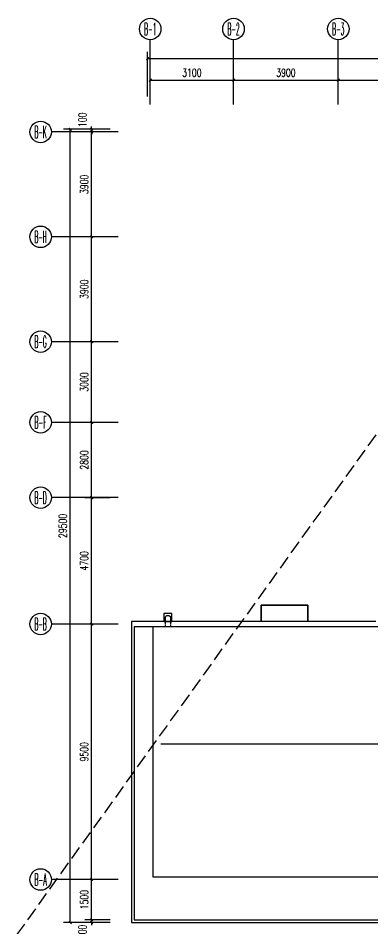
# Model space of a CAD drawing. Extents: x -41969 to 449372, y 65390 to 759577.
# Drawn here: x 410125 to 423323, y 708800 to 742661 of the extents above; entities that cross this region are included whole.
import ezdxf
from ezdxf.enums import TextEntityAlignment as Align

# ---------------------------------------------------------------- set-up
doc = ezdxf.new("R2010")
doc.units = 0
doc.header["$LTSCALE"] = 1000
doc.header["$MEASUREMENT"] = 0
doc.linetypes.add('DASH', pattern=[0.35, 0.25, -0.1])
for name, color, linetype in [('AXIS', 253, 'Continuous'), ('jz', 7, 'Continuous'), ('LINE', 4, 'Continuous'), ('WALL', 7, 'Continuous'), ('WINDOW', 2, 'Continuous'), ('结构柱', 8, 'Continuous')]:
    doc.layers.add(name, color=color, linetype=linetype)
doc.styles.add('_TCH_AXIS', font='COMPLEX', dxfattribs={"bigfont": 'GBCBIG'})
doc.styles.add('_TCH_DIM_T3', font='SIMPLEX', dxfattribs={"width": 0.705882, "bigfont": 'GBCBIG'})
doc.dimstyles.new('_TCH_ARCH&&100', dxfattribs={"dimtxt": 297.5, "dimasz": 100, "dimexe": 250, "dimexo": 300, "dimgap": 126.25, "dimtad": 1, "dimdec": 0, "dimzin": 0, "dimdsep": 46, "dimtxsty": '_TCH_DIM_T3', "dimblk": 'ARCHTICK', "dimcen": 0.09, "dimclrt": 7, "dimazin": 2, "dimtfac": 1, "dimtdec": 0, "dimtix": 1, "dimtmove": 2, "dimatfit": 3, "dimfxl": 0, "dimtolj": 1, "dimtzin": 0, "dimarcsym": 0})

# ---------------------------------------------------------------- blocks, each defined once
blk = doc.blocks.new('A$C48E458F6')
at = {"linetype": 'DASH', "ltscale": 0.2}
for p, q in [((-100, -7), (-100, 187)), ((100, -7), (100, 187))]:
    blk.add_line(p, q, dxfattribs=at)
for p, q in [((-100, -130), (-100, -7)), ((100, -130), (100, -7))]:
    blk.add_line(p, q)
blk.add_lwpolyline([(-150, -7), (150, -7), (150, -300), (-150, -300)], close=True)
blk.add_arc((0, -130), 100, 180, 0)
blk = doc.blocks.new('_ArchTick')
at = {"color": 0, "linetype": 'ByBlock', "const_width": 0.4}
blk.add_lwpolyline([(-0.5, -0.5), (0.5, 0.5)], dxfattribs=at)
blk = doc.blocks.new('*D219')
at = {"layer": 'AXIS', "color": 0, "lineweight": -2}
for p, q in [((415039, 739756), (415039, 740611)), ((418139, 739756), (418139, 740611)), ((415039, 740361), (418139, 740361))]:
    blk.add_line(p, q, dxfattribs=at)
at = {"layer": 'Defpoints', "color": 0}
for p in [(418139, 740361), (415039, 739456), (418139, 739456)]:
    blk.add_point(p, dxfattribs=at)
at = {"layer": 'AXIS', "color": 0, "lineweight": -2, "xscale": 100, "yscale": 100, "zscale": 100, "rotation": 180}
blk.add_blockref('_ArchTick', (415039, 740361), dxfattribs=at)
at = {"layer": 'AXIS', "color": 0, "lineweight": -2, "xscale": 100, "yscale": 100, "zscale": 100}
blk.add_blockref('_ArchTick', (418139, 740361), dxfattribs=at)
at = {"layer": 'AXIS', "color": 7, "insert": (416589, 740636), "char_height": 297.5, "attachment_point": 5, "style": '_TCH_DIM_T3'}
blk.add_mtext('\\A1;3100', dxfattribs=at)
blk = doc.blocks.new('*D220')
at = {"layer": 'AXIS', "color": 0, "lineweight": -2}
for p, q in [((418139, 739756), (418139, 740611)), ((422039, 739756), (422039, 740611)), ((418139, 740361), (422039, 740361))]:
    blk.add_line(p, q, dxfattribs=at)
at = {"layer": 'Defpoints', "color": 0}
for p in [(422039, 740361), (418139, 739456), (422039, 739456)]:
    blk.add_point(p, dxfattribs=at)
at = {"layer": 'AXIS', "color": 0, "lineweight": -2, "xscale": 100, "yscale": 100, "zscale": 100, "rotation": 180}
blk.add_blockref('_ArchTick', (418139, 740361), dxfattribs=at)
at = {"layer": 'AXIS', "color": 0, "lineweight": -2, "xscale": 100, "yscale": 100, "zscale": 100}
blk.add_blockref('_ArchTick', (422039, 740361), dxfattribs=at)
at = {"layer": 'AXIS', "color": 7, "insert": (420089, 740636), "char_height": 297.5, "attachment_point": 5, "style": '_TCH_DIM_T3'}
blk.add_mtext('\\A1;3900', dxfattribs=at)
blk = doc.blocks.new('*D221')
at = {"layer": 'AXIS', "color": 0, "lineweight": -2}
for p, q in [((422039, 739756), (422039, 740611)), ((425939, 739756), (425939, 740611)), ((422039, 740361), (425939, 740361))]:
    blk.add_line(p, q, dxfattribs=at)
at = {"layer": 'Defpoints', "color": 0}
for p in [(425939, 740361), (422039, 739456), (425939, 739456)]:
    blk.add_point(p, dxfattribs=at)
at = {"layer": 'AXIS', "color": 0, "lineweight": -2, "xscale": 100, "yscale": 100, "zscale": 100, "rotation": 180}
blk.add_blockref('_ArchTick', (422039, 740361), dxfattribs=at)
at = {"layer": 'AXIS', "color": 0, "lineweight": -2, "xscale": 100, "yscale": 100, "zscale": 100}
blk.add_blockref('_ArchTick', (425939, 740361), dxfattribs=at)
at = {"layer": 'AXIS', "color": 7, "insert": (423989, 740636), "char_height": 297.5, "attachment_point": 5, "style": '_TCH_DIM_T3'}
blk.add_mtext('\\A1;3900', dxfattribs=at)
blk = doc.blocks.new('*D229')
at = {"layer": 'AXIS', "color": 0, "lineweight": -2}
for p, q in [((414939, 739756), (414939, 741411)), ((444839, 739756), (444839, 741411)), ((414939, 741161), (444839, 741161))]:
    blk.add_line(p, q, dxfattribs=at)
at = {"layer": 'Defpoints', "color": 0}
for p in [(444839, 741161), (414939, 739456), (444839, 739456)]:
    blk.add_point(p, dxfattribs=at)
at = {"layer": 'AXIS', "color": 0, "lineweight": -2, "xscale": 100, "yscale": 100, "zscale": 100, "rotation": 180}
blk.add_blockref('_ArchTick', (414939, 741161), dxfattribs=at)
at = {"layer": 'AXIS', "color": 0, "lineweight": -2, "xscale": 100, "yscale": 100, "zscale": 100}
blk.add_blockref('_ArchTick', (444839, 741161), dxfattribs=at)
at = {"layer": 'AXIS', "color": 7, "insert": (429889, 741436), "char_height": 297.5, "attachment_point": 5, "style": '_TCH_DIM_T3'}
blk.add_mtext('\\A1;29900', dxfattribs=at)
blk = doc.blocks.new('*D230')
at = {"layer": 'AXIS', "color": 0, "lineweight": -2}
for p, q in [((413549, 709132), (412609, 709132)), ((412859, 709132), (412859, 709232)), ((412859, 709032), (412859, 709132)), ((413549, 709032), (412609, 709032)), ((412859, 709032), (412859, 708932))]:
    blk.add_line(p, q, dxfattribs=at)
at = {"layer": 'Defpoints', "color": 0}
for p in [(412859, 709132), (413849, 709132), (413849, 709032)]:
    blk.add_point(p, dxfattribs=at)
at = {"layer": 'AXIS', "color": 0, "lineweight": -2, "xscale": 100, "yscale": 100, "zscale": 100}
for p, rotation in [((412859, 709132), 270), ((412859, 709032), 90)]:
    blk.add_blockref('_ArchTick', p, dxfattribs=dict(at, rotation=rotation))
at = {"layer": 'AXIS', "color": 7, "insert": (412514, 708682), "char_height": 297.5, "attachment_point": 5, "rotation": 90, "style": '_TCH_DIM_T3'}
blk.add_mtext('\\A1;100', dxfattribs=at)
blk = doc.blocks.new('*D231')
at = {"layer": 'AXIS', "color": 0, "lineweight": -2}
for p, q in [((413549, 710632), (412609, 710632)), ((412859, 709132), (412859, 710632)), ((413549, 709132), (412609, 709132))]:
    blk.add_line(p, q, dxfattribs=at)
at = {"layer": 'Defpoints', "color": 0}
for p in [(412859, 710632), (413849, 710632), (413849, 709132)]:
    blk.add_point(p, dxfattribs=at)
at = {"layer": 'AXIS', "color": 0, "lineweight": -2, "xscale": 100, "yscale": 100, "zscale": 100}
for p, rotation in [((412859, 710632), 90), ((412859, 709132), 270)]:
    blk.add_blockref('_ArchTick', p, dxfattribs=dict(at, rotation=rotation))
at = {"layer": 'AXIS', "color": 7, "insert": (412584, 709882), "char_height": 297.5, "attachment_point": 5, "rotation": 90, "style": '_TCH_DIM_T3'}
blk.add_mtext('\\A1;1500', dxfattribs=at)
blk = doc.blocks.new('*D232')
at = {"layer": 'AXIS', "color": 0, "lineweight": -2}
for p, q in [((413549, 720132), (412609, 720132)), ((412859, 710632), (412859, 720132)), ((413549, 710632), (412609, 710632))]:
    blk.add_line(p, q, dxfattribs=at)
at = {"layer": 'Defpoints', "color": 0}
for p in [(412859, 720132), (413849, 720132), (413849, 710632)]:
    blk.add_point(p, dxfattribs=at)
at = {"layer": 'AXIS', "color": 0, "lineweight": -2, "xscale": 100, "yscale": 100, "zscale": 100}
for p, rotation in [((412859, 720132), 90), ((412859, 710632), 270)]:
    blk.add_blockref('_ArchTick', p, dxfattribs=dict(at, rotation=rotation))
at = {"layer": 'AXIS', "color": 7, "insert": (412584, 715382), "char_height": 297.5, "attachment_point": 5, "rotation": 90, "style": '_TCH_DIM_T3'}
blk.add_mtext('\\A1;9500', dxfattribs=at)
blk = doc.blocks.new('*D233')
at = {"layer": 'AXIS', "color": 0, "lineweight": -2}
for p, q in [((413549, 724832), (412609, 724832)), ((412859, 720132), (412859, 724832)), ((413549, 720132), (412609, 720132))]:
    blk.add_line(p, q, dxfattribs=at)
at = {"layer": 'Defpoints', "color": 0}
for p in [(412859, 724832), (413849, 724832), (413849, 720132)]:
    blk.add_point(p, dxfattribs=at)
at = {"layer": 'AXIS', "color": 0, "lineweight": -2, "xscale": 100, "yscale": 100, "zscale": 100}
for p, rotation in [((412859, 724832), 90), ((412859, 720132), 270)]:
    blk.add_blockref('_ArchTick', p, dxfattribs=dict(at, rotation=rotation))
at = {"layer": 'AXIS', "color": 7, "insert": (412584, 722482), "char_height": 297.5, "attachment_point": 5, "rotation": 90, "style": '_TCH_DIM_T3'}
blk.add_mtext('\\A1;4700', dxfattribs=at)
blk = doc.blocks.new('*D234')
at = {"layer": 'AXIS', "color": 0, "lineweight": -2}
for p, q in [((413549, 727632), (412609, 727632)), ((412859, 724832), (412859, 727632)), ((413549, 724832), (412609, 724832))]:
    blk.add_line(p, q, dxfattribs=at)
at = {"layer": 'Defpoints', "color": 0}
for p in [(412859, 727632), (413849, 727632), (413849, 724832)]:
    blk.add_point(p, dxfattribs=at)
at = {"layer": 'AXIS', "color": 0, "lineweight": -2, "xscale": 100, "yscale": 100, "zscale": 100}
for p, rotation in [((412859, 727632), 90), ((412859, 724832), 270)]:
    blk.add_blockref('_ArchTick', p, dxfattribs=dict(at, rotation=rotation))
at = {"layer": 'AXIS', "color": 7, "insert": (412584, 726232), "char_height": 297.5, "attachment_point": 5, "rotation": 90, "style": '_TCH_DIM_T3'}
blk.add_mtext('\\A1;2800', dxfattribs=at)
blk = doc.blocks.new('*D235')
at = {"layer": 'AXIS', "color": 0, "lineweight": -2}
for p, q in [((413549, 730632), (412609, 730632)), ((412859, 727632), (412859, 730632)), ((413549, 727632), (412609, 727632))]:
    blk.add_line(p, q, dxfattribs=at)
at = {"layer": 'Defpoints', "color": 0}
for p in [(412859, 730632), (413849, 730632), (413849, 727632)]:
    blk.add_point(p, dxfattribs=at)
at = {"layer": 'AXIS', "color": 0, "lineweight": -2, "xscale": 100, "yscale": 100, "zscale": 100}
for p, rotation in [((412859, 730632), 90), ((412859, 727632), 270)]:
    blk.add_blockref('_ArchTick', p, dxfattribs=dict(at, rotation=rotation))
at = {"layer": 'AXIS', "color": 7, "insert": (412584, 729132), "char_height": 297.5, "attachment_point": 5, "rotation": 90, "style": '_TCH_DIM_T3'}
blk.add_mtext('\\A1;3000', dxfattribs=at)
blk = doc.blocks.new('*D236')
at = {"layer": 'AXIS', "color": 0, "lineweight": -2}
for p, q in [((413549, 734532), (412609, 734532)), ((412859, 730632), (412859, 734532)), ((413549, 730632), (412609, 730632))]:
    blk.add_line(p, q, dxfattribs=at)
at = {"layer": 'Defpoints', "color": 0}
for p in [(412859, 734532), (413849, 734532), (413849, 730632)]:
    blk.add_point(p, dxfattribs=at)
at = {"layer": 'AXIS', "color": 0, "lineweight": -2, "xscale": 100, "yscale": 100, "zscale": 100}
for p, rotation in [((412859, 734532), 90), ((412859, 730632), 270)]:
    blk.add_blockref('_ArchTick', p, dxfattribs=dict(at, rotation=rotation))
at = {"layer": 'AXIS', "color": 7, "insert": (412584, 732582), "char_height": 297.5, "attachment_point": 5, "rotation": 90, "style": '_TCH_DIM_T3'}
blk.add_mtext('\\A1;3900', dxfattribs=at)
blk = doc.blocks.new('*D237')
at = {"layer": 'AXIS', "color": 0, "lineweight": -2}
for p, q in [((413549, 738432), (412609, 738432)), ((412859, 734532), (412859, 738432)), ((413549, 734532), (412609, 734532))]:
    blk.add_line(p, q, dxfattribs=at)
at = {"layer": 'Defpoints', "color": 0}
for p in [(412859, 738432), (413849, 738432), (413849, 734532)]:
    blk.add_point(p, dxfattribs=at)
at = {"layer": 'AXIS', "color": 0, "lineweight": -2, "xscale": 100, "yscale": 100, "zscale": 100}
for p, rotation in [((412859, 738432), 90), ((412859, 734532), 270)]:
    blk.add_blockref('_ArchTick', p, dxfattribs=dict(at, rotation=rotation))
at = {"layer": 'AXIS', "color": 7, "insert": (412584, 736482), "char_height": 297.5, "attachment_point": 5, "rotation": 90, "style": '_TCH_DIM_T3'}
blk.add_mtext('\\A1;3900', dxfattribs=at)
blk = doc.blocks.new('*D238')
at = {"layer": 'AXIS', "color": 0, "lineweight": -2}
for p, q in [((413549, 738532), (412609, 738532)), ((412859, 738532), (412859, 738632)), ((412859, 738432), (412859, 738532)), ((413549, 738432), (412609, 738432)), ((412859, 738432), (412859, 738332))]:
    blk.add_line(p, q, dxfattribs=at)
at = {"layer": 'Defpoints', "color": 0}
for p in [(412859, 738532), (413849, 738532), (413849, 738432)]:
    blk.add_point(p, dxfattribs=at)
at = {"layer": 'AXIS', "color": 0, "lineweight": -2, "xscale": 100, "yscale": 100, "zscale": 100}
for p, rotation in [((412859, 738532), 270), ((412859, 738432), 90)]:
    blk.add_blockref('_ArchTick', p, dxfattribs=dict(at, rotation=rotation))
at = {"layer": 'AXIS', "color": 7, "insert": (412514, 738882), "char_height": 297.5, "attachment_point": 5, "rotation": 90, "style": '_TCH_DIM_T3'}
blk.add_mtext('\\A1;100', dxfattribs=at)
blk = doc.blocks.new('*D239')
at = {"layer": 'AXIS', "color": 0, "lineweight": -2}
for p, q in [((413549, 738532), (411809, 738532)), ((412059, 709032), (412059, 738532)), ((413549, 709032), (411809, 709032))]:
    blk.add_line(p, q, dxfattribs=at)
at = {"layer": 'Defpoints', "color": 0}
for p in [(412059, 738532), (413849, 738532), (413849, 709032)]:
    blk.add_point(p, dxfattribs=at)
at = {"layer": 'AXIS', "color": 0, "lineweight": -2, "xscale": 100, "yscale": 100, "zscale": 100}
for p, rotation in [((412059, 738532), 90), ((412059, 709032), 270)]:
    blk.add_blockref('_ArchTick', p, dxfattribs=dict(at, rotation=rotation))
at = {"layer": 'AXIS', "color": 7, "insert": (411784, 723782), "char_height": 297.5, "attachment_point": 5, "rotation": 90, "style": '_TCH_DIM_T3'}
blk.add_mtext('\\A1;29500', dxfattribs=at)

msp = doc.modelspace()

# ---------------------------------------------------------------- linework, layer by layer
at = {"layer": 'AXIS'}
for p, q in [((415038.8, 739455.8), (415038.8, 741861.3)), ((418138.8, 739455.8), (418138.8, 741861.3)), ((422038.8, 739455.8), (422038.8, 741861.3)), ((413848.9, 738432.2), (411358.9, 738432.2)), ((413848.9, 734532.2), (411358.9, 734532.2)), ((413848.9, 730632.2), (411358.9, 730632.2)), ((413848.9, 727632.2), (411358.9, 727632.2)), ((413848.9, 724832.2), (411358.9, 724832.2)), ((413848.9, 720132.2), (411358.9, 720132.2)), ((413848.9, 710632.2), (411358.9, 710632.2))]:
    msp.add_line(p, q, dxfattribs=at)
for centre in [(415038.8, 742261.3), (418138.8, 742261.3), (422038.8, 742261.3), (410958.9, 738432.2), (410958.9, 734532.2), (410958.9, 730632.2), (410958.9, 727632.2), (410958.9, 724832.2), (410958.9, 720132.2), (410958.9, 710632.2)]:
    msp.add_circle(centre, 400, dxfattribs=at)
at = {"layer": 'jz', "linetype": 'DASH', "ltscale": 2}
msp.add_lwpolyline([(423838.8, 727732.2), (404362.3, 700640.6)], dxfattribs=at)
at = {"layer": 'LINE'}
msp.add_lwpolyline([(415138.8, 718732.2), (415138.8, 716881.8)], dxfattribs=at)
at = {"layer": 'WALL', "color": 5}
for points in [[(423838.8, 720032.2), (415138.8, 720032.2), (415138.8, 710732.2), (444538.8, 710732.2), (444538.8, 720032.2), (437538.8, 720032.2), (437538.8, 721732.2)], [(423438.8, 720232.6), (414338.8, 720232.2), (414338.8, 709932.2), (414338.8, 709032.2), (444638.8, 709032.2), (445338.8, 709032.2), (445338.8, 720232.2), (444738.8, 720232.2)], [(415138.8, 720032.2), (414438.8, 720032.2), (414438.8, 709932.2), (414438.8, 709132.2), (444638.8, 709132.2), (445238.8, 709132.2), (445238.8, 720032.2), (444538.8, 720032.2)]]:
    msp.add_lwpolyline(points, dxfattribs=at)
at = {"layer": 'WINDOW'}
msp.add_line((414338.8, 714831.4), (414338.8, 711432.2), dxfattribs=at)
msp.add_lwpolyline([(420908.8, 720232.2), (420908.8, 720832.2), (419168.8, 720832.2), (419168.8, 720232.2)], dxfattribs=at)
at = {"layer": '结构柱', "color": 2}
msp.add_line((415438.8, 715682), (444238.8, 715682), dxfattribs=at)
msp.add_lwpolyline([(419168.8, 720232.2), (419168.8, 720832.2), (420908.8, 720832.2), (420908.8, 720232.2)], dxfattribs=at)

# ---------------------------------------------------------------- block references
at = {"layer": 'jz', "xscale": -1, "rotation": 180}
msp.add_blockref('A$C48E458F6', (415696.3, 720224.8), dxfattribs=at)

# ---------------------------------------------------------------- texts
at = {"layer": 'AXIS', "color": 7, "style": '_TCH_AXIS'}
for s, width, p, p2 in [('B-1', 0.368421, (414812.5, 742035), (415265.1, 742035)), ('B-2', 0.33871, (417912.5, 742035), (418365.1, 742035)), ('B-3', 0.33871, (421812.5, 742035), (422265.1, 742035)), ('B-K', 0.313433, (410732.6, 738205.9), (411185.2, 738205.9)), ('B-H', 0.308824, (410732.6, 734305.9), (411185.2, 734305.9)), ('B-G', 0.318182, (410732.6, 730405.9), (411185.2, 730405.9)), ('B-F', 0.328125, (410732.6, 727405.9), (411185.2, 727405.9)), ('B-D', 0.323077, (410732.6, 724605.9), (411185.2, 724605.9)), ('B-B', 0.323077, (410732.6, 719905.9), (411185.2, 719905.9)), ('B-A', 0.318182, (410732.6, 710405.9), (411185.2, 710405.9))]:
    msp.add_text(s, height=452.55, dxfattribs=dict(at, width=width)).set_placement(p, p2, align=Align.FIT)

# ---------------------------------------------------------------- dimensions: what is measured, and where the dimension line sits
at = {"layer": 'AXIS'}
for p1, p2, distance, picture, middle in [((414938.8, 739455.8), (444838.8, 739455.8), 1705.4, '*D229', (429888.8, 741436.3)), ((415038.8, 739455.8), (418138.8, 739455.8), 905.4, '*D219', (416588.8, 740636.3)), ((418138.8, 739455.8), (422038.8, 739455.8), 905.4, '*D220', (420088.8, 740636.3)), ((422038.8, 739455.8), (425938.8, 739455.8), 905.4, '*D221', (423988.8, 740636.3)), ((413848.9, 709032.2), (413848.9, 738532.2), 1790, '*D239', (411783.9, 723782.2)), ((413848.9, 734532.2), (413848.9, 738432.2), 990, '*D237', (412583.9, 736482.2)), ((413848.9, 730632.2), (413848.9, 734532.2), 990, '*D236', (412583.9, 732582.2)), ((413848.9, 727632.2), (413848.9, 730632.2), 990, '*D235', (412583.9, 729132.2)), ((413848.9, 724832.2), (413848.9, 727632.2), 990, '*D234', (412583.9, 726232.2)), ((413848.9, 720132.2), (413848.9, 724832.2), 990, '*D233', (412583.9, 722482.2)), ((413848.9, 710632.2), (413848.9, 720132.2), 990, '*D232', (412583.9, 715382.2)), ((413848.9, 709132.2), (413848.9, 710632.2), 990, '*D231', (412583.9, 709882.2))]:
    dim = msp.add_aligned_dim(p1=p1, p2=p2, distance=distance, dimstyle='_TCH_ARCH&&100', dxfattribs=at)
    dim.commit()
    dim.dimension.update_dxf_attribs({"geometry": picture, "text_midpoint": middle})
for base, p1, p2, picture, middle in [((412858.9, 738532.2), (413848.9, 738432.2), (413848.9, 738532.2), '*D238', (412513.9, 738882.2)), ((412858.9, 709132.2), (413848.9, 709032.2), (413848.9, 709132.2), '*D230', (412513.9, 708682.2))]:
    dim = msp.add_linear_dim(base=base, p1=p1, p2=p2, angle=90, dimstyle='_TCH_ARCH&&100', dxfattribs=at)
    dim.commit()
    dim.dimension.update_dxf_attribs({"geometry": picture, "text_midpoint": middle, "dimtype": 129})

doc.saveas('drawing.dxf')
